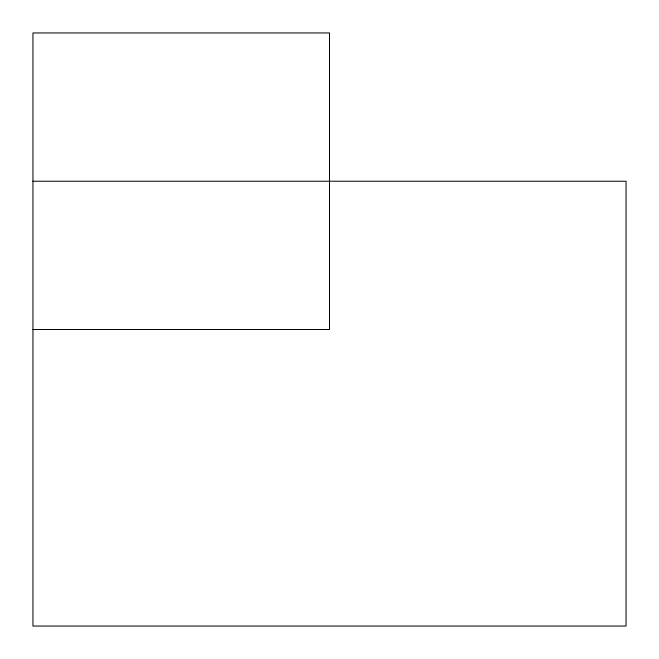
<?xml version="1.0" encoding="UTF-8"?>
<svg xmlns="http://www.w3.org/2000/svg" width="659" height="659" viewBox="0 0 659 659"><rect width="100%" height="100%" fill="white"/><g stroke="black" fill="none" stroke-linecap="round" stroke-linejoin="round"><path stroke-width="0.99" d="M32.95 181.225L626.05 181.225L626.05 626.05L32.95 626.05L32.95 32.95L329.5 32.95L329.5 329.5L32.95 329.5"/></g></svg>
